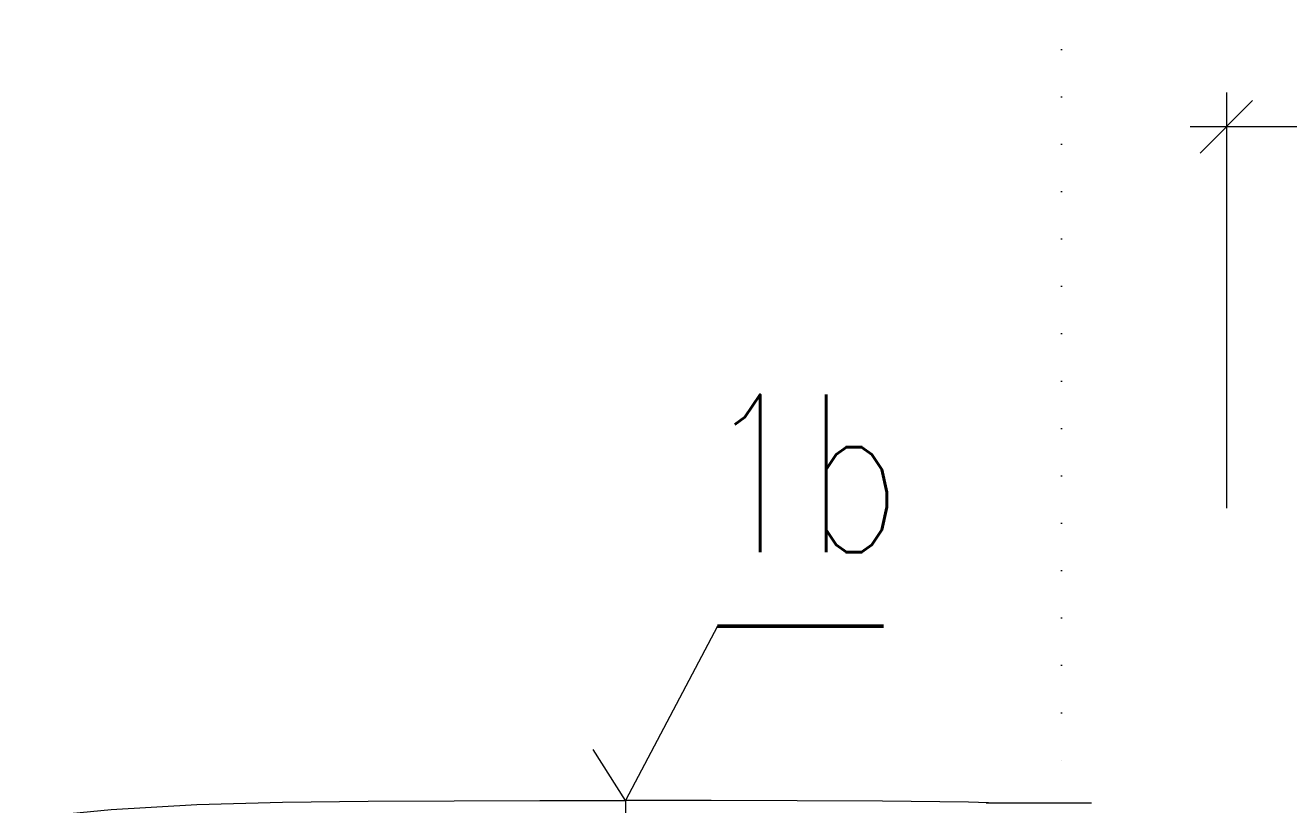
# Model space of a CAD drawing. Header units: millimetres. Extents: x -9498 to 115159, y -2045 to 31741.
# Drawn here: x 44880 to 47282, y 3779 to 5261 of the extents above; entities that cross this region are included whole.
import ezdxf

# ---------------------------------------------------------------- set-up
doc = ezdxf.new("R2010")
doc.units = ezdxf.units.MM
doc.linetypes.add('ACAD_ISO07W100', pattern=[3, 0, -3])
doc.layers.add('PDF5_Geometry', color=7, linetype='Continuous')
for name, color, linetype, lineweight in [('PISMO-R', 6, 'Continuous', 9), ('TENKE', 7, 'Continuous', 9), ('vyk-privod', 1, 'Continuous', 50)]:
    doc.layers.add(name, color=color, linetype=linetype, lineweight=lineweight)
doc.styles.add('TEXT125', font='romans.shx', dxfattribs={"width": 0.8, "height": 100})

# ---------------------------------------------------------------- blocks, each defined once
blk = doc.blocks.new('pohlad vonkajšia')
at = {"layer": 'PDF5_Geometry', "lineweight": 13}
for points in [[(15997.3, 2769.8), (16078.9, 2777.6), (16160.4, 2782.3), (16241.9, 2784.7), (16323.3, 2785.7), (16404.8, 2786), (16486.3, 2786.1), (16567.8, 2786.1), (16567.8, 2784.3), (16567.8, 2778.9), (16567.8, 2769.8)], [(16912.9, 2784.1), (16893.8, 2784.7), (16812.2, 2785.7), (16730.8, 2786), (16649.3, 2786.1), (16567.8, 2786.1)], [(16910.7, 2784.1), (17010.6, 2784.1)]]:
    blk.add_lwpolyline(points, dxfattribs=at)

msp = doc.modelspace()

# ---------------------------------------------------------------- linework, layer by layer
at = {"layer": 'PISMO-R', "color": 4}
for p, q in [((47113.172, 5017.93, -0.773), (47213.172, 5117.93, -0.773)), ((50327.121, 5067.93, -0.286), (47094.099, 5067.93, -0.286))]:
    msp.add_line(p, q, dxfattribs=at)
at = {"layer": 'PISMO-R', "color": 0}
msp.add_line((46195.612, 4118.469, -0.773), (46021.074, 3786.708, -0.773), dxfattribs=at)
at = {"layer": 'TENKE', "color": 7, "linetype": 'ACAD_ISO07W100', "ltscale": 30}
msp.add_line((46849.766, 10801.544, -1.141), (46849.766, 3782.79, -0.892), dxfattribs=at)
at = {"layer": 'TENKE'}
for p, q in [((47163.172, 5133.474, -0.773), (47163.172, 4342.817, -0.773)), ((46021.074, 3786.708, -0.773), (45959.532, 3884.067, -0.773))]:
    msp.add_line(p, q, dxfattribs=at)
at = {"layer": 'vyk-privod', "ltscale": 2}
msp.add_line((46511.195, 4118.469, -0.773), (46195.612, 4118.469, -0.773), dxfattribs=at)

# ---------------------------------------------------------------- block references
at = {"xscale": 2, "yscale": 2, "zscale": 2}
msp.add_blockref('pohlad vonkajšia', (12885.43, -1785.495, -0.773), dxfattribs=at)

# ---------------------------------------------------------------- texts
at = {"layer": 'vyk-privod', "color": 1, "ltscale": 2, "style": 'TEXT125', "width": 0.75}
msp.add_text('1b', height=300, dxfattribs=at).set_placement((46170.805, 4258.954, -0.773))

doc.saveas('drawing.dxf')
